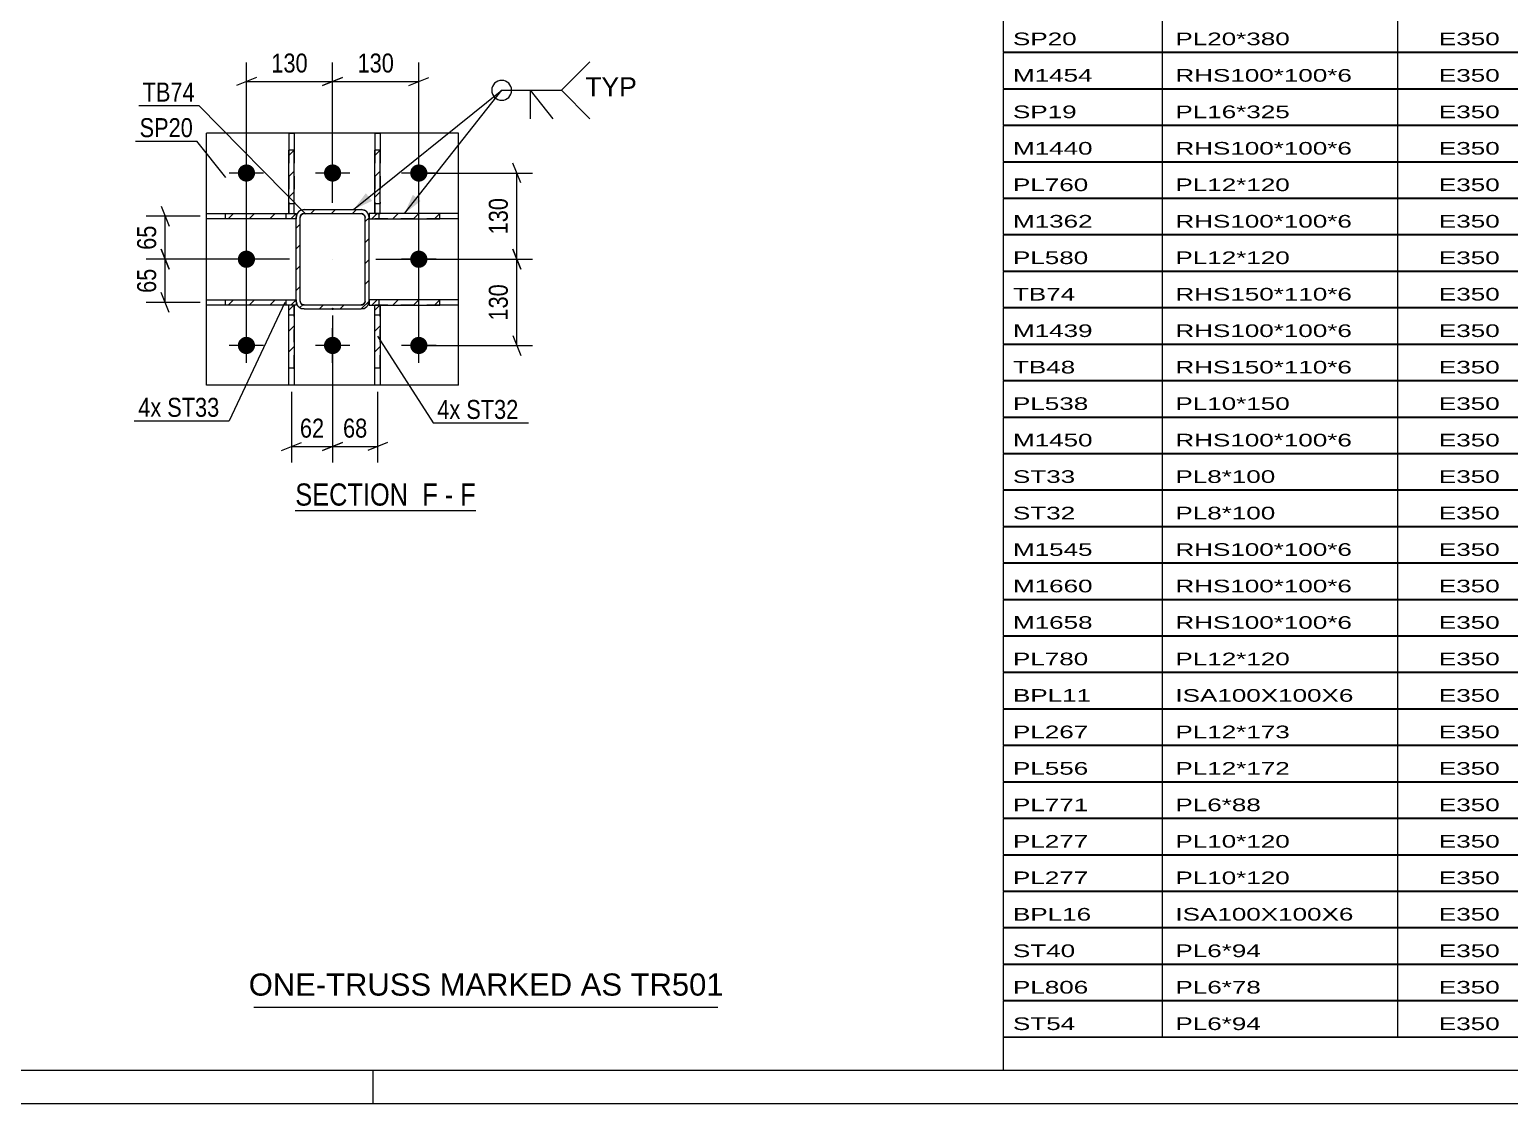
# Model space of a CAD drawing. Header units: millimetres. Extents: x -85 to 756, y -444 to 150.
# Drawn here: x 284.4 to 507.6, y -444.2 to -282.3 of the extents above; entities that cross this region are included whole.
import ezdxf

# ---------------------------------------------------------------- set-up
doc = ezdxf.new("R2010")
doc.units = ezdxf.units.MM
doc.linetypes.add('DXK_LINE_DOT2', pattern=[3.9198, 1.9599, -1.9599])
doc.linetypes.add('DXK_LINE_DOT3', pattern=[5.9187, 2.979, -0.9799, 0.9799, -0.9799])
doc.styles.add('Arial', font='ARIAL.TTF', dxfattribs={"height": 0.2})
doc.styles.add('Arial Narrow', font='ARIALN.TTF', dxfattribs={"height": 0.2})

# ---------------------------------------------------------------- blocks, each defined once
blk = doc.blocks.new('Unknown-814409655-1133')
at = {"color": 5, "linetype": 'Continuous'}
for p, q in [((-79.75, -439.21), (751.25, -439.21)), ((336.25, -444.21), (336.25, -439.21)), ((-84.75, -444.21), (756.25, -444.21))]:
    blk.add_line(p, q, dxfattribs=at)
blk = doc.blocks.new('Unknown-814409655-33289')
at = {"color": 7, "linetype": 'Continuous'}
for p, q in [((431.25, -280.26), (431.25, -285.66)), ((455.25, -280.21), (455.25, -285.71)), ((490.75, -280.21), (490.75, -285.71)), ((431.25, -285.66), (591.25, -285.66)), ((431.25, -285.76), (431.25, -291.16)), ((431.25, -285.76), (591.25, -285.76)), ((455.25, -285.71), (455.25, -291.21)), ((490.75, -285.71), (490.75, -291.21)), ((431.25, -291.16), (591.25, -291.16)), ((431.25, -291.26), (431.25, -296.66)), ((431.25, -291.26), (591.25, -291.26)), ((455.25, -291.21), (455.25, -296.71)), ((490.75, -291.21), (490.75, -296.71)), ((431.25, -296.66), (591.25, -296.66)), ((431.25, -296.76), (431.25, -302.16)), ((431.25, -296.76), (591.25, -296.76)), ((455.25, -296.71), (455.25, -302.21)), ((490.75, -296.71), (490.75, -302.21)), ((431.25, -302.16), (591.25, -302.16)), ((431.25, -302.26), (431.25, -307.66)), ((431.25, -302.26), (591.25, -302.26)), ((455.25, -302.21), (455.25, -307.71)), ((490.75, -302.21), (490.75, -307.71)), ((431.25, -307.66), (591.25, -307.66)), ((431.25, -307.76), (431.25, -313.16)), ((431.25, -307.76), (591.25, -307.76)), ((455.25, -307.71), (455.25, -313.21)), ((490.75, -307.71), (490.75, -313.21)), ((431.25, -313.16), (591.25, -313.16)), ((431.25, -313.26), (431.25, -318.66)), ((431.25, -313.26), (591.25, -313.26)), ((455.25, -313.21), (455.25, -318.71)), ((490.75, -313.21), (490.75, -318.71)), ((431.25, -318.66), (591.25, -318.66)), ((431.25, -318.76), (431.25, -324.16)), ((431.25, -318.76), (591.25, -318.76)), ((455.25, -318.71), (455.25, -324.21)), ((490.75, -318.71), (490.75, -324.21)), ((431.25, -324.16), (591.25, -324.16)), ((431.25, -324.26), (431.25, -329.66)), ((431.25, -324.26), (591.25, -324.26)), ((455.25, -324.21), (455.25, -329.71)), ((490.75, -324.21), (490.75, -329.71)), ((431.25, -329.66), (591.25, -329.66)), ((431.25, -329.76), (431.25, -335.16)), ((431.25, -329.76), (591.25, -329.76)), ((455.25, -329.71), (455.25, -335.21)), ((490.75, -329.71), (490.75, -335.21)), ((431.25, -335.16), (591.25, -335.16)), ((431.25, -335.26), (431.25, -340.66)), ((431.25, -335.26), (591.25, -335.26)), ((455.25, -335.21), (455.25, -340.71)), ((490.75, -335.21), (490.75, -340.71)), ((431.25, -340.66), (591.25, -340.66)), ((431.25, -340.76), (431.25, -346.16)), ((431.25, -340.76), (591.25, -340.76)), ((455.25, -340.71), (455.25, -346.21)), ((490.75, -340.71), (490.75, -346.21)), ((431.25, -346.16), (591.25, -346.16)), ((431.25, -346.26), (431.25, -351.66)), ((431.25, -346.26), (591.25, -346.26)), ((455.25, -346.21), (455.25, -351.71)), ((490.75, -346.21), (490.75, -351.71)), ((431.25, -351.66), (591.25, -351.66)), ((431.25, -351.76), (431.25, -357.16)), ((431.25, -351.76), (591.25, -351.76)), ((455.25, -351.71), (455.25, -357.21)), ((490.75, -351.71), (490.75, -357.21)), ((431.25, -357.16), (591.25, -357.16)), ((431.25, -357.26), (431.25, -362.66)), ((431.25, -357.26), (591.25, -357.26)), ((455.25, -357.21), (455.25, -362.71)), ((490.75, -357.21), (490.75, -362.71)), ((431.25, -362.66), (591.25, -362.66)), ((431.25, -362.76), (431.25, -368.16)), ((431.25, -362.76), (591.25, -362.76)), ((455.25, -362.71), (455.25, -368.21)), ((490.75, -362.71), (490.75, -368.21)), ((431.25, -368.16), (591.25, -368.16)), ((455.25, -368.21), (455.25, -373.71)), ((490.75, -368.21), (490.75, -373.71)), ((431.25, -368.26), (431.25, -373.66)), ((431.25, -368.26), (591.25, -368.26)), ((431.25, -373.66), (591.25, -373.66)), ((431.25, -373.76), (431.25, -379.16)), ((431.25, -373.76), (591.25, -373.76)), ((455.25, -373.71), (455.25, -379.21)), ((490.75, -373.71), (490.75, -379.21)), ((431.25, -379.16), (591.25, -379.16)), ((431.25, -379.26), (431.25, -384.66)), ((431.25, -379.26), (591.25, -379.26)), ((455.25, -379.21), (455.25, -384.71)), ((490.75, -379.21), (490.75, -384.71)), ((431.25, -384.66), (591.25, -384.66)), ((431.25, -384.76), (431.25, -390.16)), ((431.25, -384.76), (591.25, -384.76)), ((455.25, -384.71), (455.25, -390.21)), ((490.75, -384.71), (490.75, -390.21)), ((431.25, -390.16), (591.25, -390.16)), ((431.25, -390.26), (431.25, -395.66)), ((431.25, -390.26), (591.25, -390.26)), ((455.25, -390.21), (455.25, -395.71)), ((490.75, -390.21), (490.75, -395.71)), ((431.25, -395.66), (591.25, -395.66)), ((431.25, -395.76), (431.25, -401.16)), ((431.25, -395.76), (591.25, -395.76)), ((455.25, -395.71), (455.25, -401.21)), ((490.75, -395.71), (490.75, -401.21)), ((431.25, -401.16), (591.25, -401.16)), ((431.25, -401.26), (431.25, -406.66)), ((431.25, -401.26), (591.25, -401.26)), ((455.25, -401.21), (455.25, -406.71)), ((490.75, -401.21), (490.75, -406.71)), ((431.25, -406.66), (591.25, -406.66)), ((431.25, -406.76), (431.25, -412.16)), ((431.25, -406.76), (591.25, -406.76)), ((455.25, -406.71), (455.25, -412.21)), ((490.75, -406.71), (490.75, -412.21)), ((431.25, -412.16), (591.25, -412.16)), ((431.25, -412.26), (431.25, -417.66)), ((431.25, -412.26), (591.25, -412.26)), ((455.25, -412.21), (455.25, -417.71)), ((490.75, -412.21), (490.75, -417.71)), ((431.25, -417.66), (591.25, -417.66)), ((431.25, -417.76), (431.25, -423.16)), ((431.25, -417.76), (591.25, -417.76)), ((455.25, -417.71), (455.25, -423.21)), ((490.75, -417.71), (490.75, -423.21)), ((431.25, -423.16), (591.25, -423.16)), ((431.25, -423.26), (431.25, -428.66)), ((431.25, -423.26), (591.25, -423.26)), ((455.25, -423.21), (455.25, -428.71)), ((490.75, -423.21), (490.75, -428.71)), ((431.25, -428.66), (591.25, -428.66)), ((431.25, -428.76), (431.25, -434.16)), ((431.25, -428.76), (591.25, -428.76)), ((455.25, -428.71), (455.25, -434.21)), ((490.75, -428.71), (490.75, -434.21)), ((431.25, -434.16), (591.25, -434.16)), ((431.25, -434.21), (591.25, -434.21)), ((431.25, -434.21), (431.25, -439.21)), ((431.25, -439.21), (591.25, -439.21))]:
    blk.add_line(p, q, dxfattribs=at)
at = {"color": 7, "linetype": 'Continuous', "style": 'Arial Narrow', "width": 1.794707}
for s, height, p in [('SP20', 1.909, (432.75, -284.65)), ('PL20*380', 1.909, (457.25, -284.65)), ('E350', 1.909, (496.99, -284.65)), ('M1454', 1.909, (432.75, -290.15)), ('RHS100*100*6', 1.9089, (457.25, -290.15)), ('E350', 1.909, (496.99, -290.15)), ('SP19', 1.909, (432.75, -295.65)), ('PL16*325', 1.909, (457.25, -295.65)), ('E350', 1.909, (496.99, -295.65)), ('M1440', 1.909, (432.75, -301.15)), ('RHS100*100*6', 1.9089, (457.25, -301.15)), ('E350', 1.909, (496.99, -301.15)), ('PL760', 1.909, (432.75, -306.65)), ('PL12*120', 1.909, (457.25, -306.65)), ('E350', 1.909, (496.99, -306.65)), ('M1362', 1.909, (432.75, -312.15)), ('RHS100*100*6', 1.9089, (457.25, -312.15)), ('E350', 1.909, (496.99, -312.15)), ('PL580', 1.909, (432.75, -317.65)), ('PL12*120', 1.909, (457.25, -317.65)), ('E350', 1.909, (496.99, -317.65)), ('TB74', 1.909, (432.75, -323.15)), ('RHS150*110*6', 1.9089, (457.25, -323.15)), ('E350', 1.909, (496.99, -323.15)), ('M1439', 1.909, (432.75, -328.65)), ('RHS100*100*6', 1.9089, (457.25, -328.65)), ('E350', 1.909, (496.99, -328.65)), ('TB48', 1.909, (432.75, -334.15)), ('RHS150*110*6', 1.9089, (457.25, -334.15)), ('E350', 1.909, (496.99, -334.15)), ('PL538', 1.909, (432.75, -339.65)), ('PL10*150', 1.909, (457.25, -339.65)), ('E350', 1.909, (496.99, -339.65)), ('M1450', 1.909, (432.75, -345.15)), ('RHS100*100*6', 1.9089, (457.25, -345.15)), ('E350', 1.909, (496.99, -345.15)), ('ST33', 1.909, (432.75, -350.65)), ('PL8*100', 1.909, (457.25, -350.65)), ('E350', 1.909, (496.99, -350.65)), ('ST32', 1.909, (432.75, -356.15)), ('PL8*100', 1.909, (457.25, -356.15)), ('E350', 1.909, (496.99, -356.15)), ('M1545', 1.909, (432.75, -361.65)), ('RHS100*100*6', 1.9089, (457.25, -361.65)), ('E350', 1.909, (496.99, -361.65)), ('M1660', 1.909, (432.75, -367.15)), ('RHS100*100*6', 1.9089, (457.25, -367.15)), ('E350', 1.909, (496.99, -367.15)), ('M1658', 1.909, (432.75, -372.65)), ('RHS100*100*6', 1.9089, (457.25, -372.65)), ('E350', 1.909, (496.99, -372.65)), ('PL780', 1.909, (432.75, -378.15)), ('PL12*120', 1.909, (457.25, -378.15)), ('E350', 1.909, (496.99, -378.15)), ('BPL11', 1.909, (432.75, -383.65)), ('ISA100X100X6', 1.9089, (457.25, -383.65)), ('E350', 1.909, (496.99, -383.65)), ('PL267', 1.909, (432.75, -389.15)), ('PL12*173', 1.909, (457.25, -389.15)), ('E350', 1.909, (496.99, -389.15)), ('PL556', 1.909, (432.75, -394.65)), ('PL12*172', 1.909, (457.25, -394.65)), ('E350', 1.909, (496.99, -394.65)), ('PL771', 1.909, (432.75, -400.15)), ('PL6*88', 1.909, (457.25, -400.15)), ('E350', 1.909, (496.99, -400.15)), ('PL277', 1.909, (432.75, -405.65)), ('PL10*120', 1.909, (457.25, -405.65)), ('E350', 1.909, (496.99, -405.65)), ('PL277', 1.909, (432.75, -411.15)), ('PL10*120', 1.909, (457.25, -411.15)), ('E350', 1.909, (496.99, -411.15)), ('BPL16', 1.909, (432.75, -416.65)), ('ISA100X100X6', 1.9089, (457.25, -416.65)), ('E350', 1.909, (496.99, -416.65)), ('ST40', 1.909, (432.75, -422.15)), ('PL6*94', 1.909, (457.25, -422.15)), ('E350', 1.909, (496.99, -422.15)), ('PL806', 1.909, (432.75, -427.65)), ('PL6*78', 1.909, (457.25, -427.65)), ('E350', 1.909, (496.99, -427.65)), ('ST54', 1.909, (432.75, -433.15)), ('PL6*94', 1.909, (457.25, -433.15)), ('E350', 1.909, (496.99, -433.15))]:
    blk.add_text(s, height=height, dxfattribs=at).set_placement(p)
blk = doc.blocks.new('Unknown-814409655-33290')
at = {"color": 7, "linetype": 'Continuous'}
blk.add_line((318.25, -429.71), (388.25, -429.71), dxfattribs=at)
at = {"color": 7, "style": 'Arial'}
blk.add_text('ONE-TRUSS MARKED AS TR501', height=3.3428, dxfattribs=at).set_placement((317.49, -427.96))
blk = doc.blocks.new('Unknown-814409655-17 - 2120')
at = {"color": 6, "linetype": 'Continuous'}
blk.add_line((324.51, -354.82), (351.73, -354.82), dxfattribs=at)
at = {"color": 0, "linetype": 'Continuous'}
blk.add_wipeout([(342.62, -354.07), (342.62, -350.57), (324.51, -350.57), (324.51, -354.07)], dxfattribs=at)
at = {"color": 7, "linetype": 'Continuous', "style": 'Arial Narrow'}
blk.add_text('SECTION ', height=3.34, dxfattribs=at).set_placement((324.51, -354.07))
at = {"color": 0, "linetype": 'Continuous'}
blk.add_wipeout([(346.01, -354.07), (346.01, -350.57), (343.67, -350.57), (343.67, -354.07)], dxfattribs=at)
at = {"color": 7, "linetype": 'Continuous', "style": 'Arial Narrow'}
blk.add_text('F', height=3.34, dxfattribs=at).set_placement((343.67, -354.07))
at = {"color": 0, "linetype": 'Continuous'}
blk.add_wipeout([(348.34, -354.07), (348.34, -350.57), (347.06, -350.57), (347.06, -354.07)], dxfattribs=at)
at = {"color": 7, "linetype": 'Continuous', "style": 'Arial Narrow'}
blk.add_text('-', height=3.34, dxfattribs=at).set_placement((347.06, -354.07))
at = {"color": 0, "linetype": 'Continuous'}
blk.add_wipeout([(351.73, -354.07), (351.73, -350.57), (349.39, -350.57), (349.39, -354.07)], dxfattribs=at)
at = {"color": 7, "linetype": 'Continuous', "style": 'Arial Narrow'}
blk.add_text('F', height=3.34, dxfattribs=at).set_placement((349.39, -354.07))
blk = doc.blocks.new('Bolt-814409655-2211 - 2120')
at = {"linetype": 'Continuous'}
for points in [[(315.84, -303.92, -1), (318.44, -303.92, -1)], [(328.84, -303.92, -1), (331.44, -303.92, -1)], [(341.84, -303.92, -1), (344.44, -303.92, -1)], [(315.84, -316.92, -1), (318.44, -316.92, -1)], [(341.84, -316.92, -1), (344.44, -316.92, -1)], [(315.84, -329.92, -1), (318.44, -329.92, -1)], [(328.84, -329.92, -1), (331.44, -329.92, -1)], [(341.84, -329.92, -1), (344.44, -329.92, -1)]]:
    blk.add_hatch(color=1, dxfattribs=at).paths.add_polyline_path(points)
at = {"color": 1, "linetype": 'Continuous'}
for p, q in [((317.14, -306.52), (317.14, -301.32)), ((330.14, -306.52), (330.14, -301.32)), ((343.14, -306.52), (343.14, -301.32)), ((319.74, -303.92), (314.54, -303.92)), ((332.74, -303.92), (327.54, -303.92)), ((345.74, -303.92), (340.54, -303.92)), ((317.14, -319.52), (317.14, -314.32)), ((343.14, -319.52), (343.14, -314.32)), ((319.74, -316.92), (314.54, -316.92)), ((345.74, -316.92), (340.54, -316.92)), ((317.14, -332.52), (317.14, -327.32)), ((330.14, -332.52), (330.14, -327.32)), ((343.14, -332.52), (343.14, -327.32)), ((319.74, -329.92), (314.54, -329.92)), ((332.74, -329.92), (327.54, -329.92)), ((345.74, -329.92), (340.54, -329.92))]:
    blk.add_line(p, q, dxfattribs=at)
blk = doc.blocks.new('Part-814409655-2264 - 2120')
at = {"linetype": 'Continuous'}
h = blk.add_hatch(dxfattribs=at)
h.set_pattern_fill('', scale=0.7, style=0, pattern_type=0)
h.set_pattern_definition([(45, (346.2913, -310.0264), (-1.57154, 1.57154), [])])
h.paths.add_polyline_path([(346.29, -310.83), (346.29, -310.03), (335.64, -310.03), (335.64, -310.83)])
at = {"color": 7, "linetype": 'DXK_LINE_DOT2'}
for p, q in [((346.29, -310.03), (335.64, -310.03)), ((335.64, -310.03), (335.64, -310.83)), ((337.14, -310.83), (337.14, -310.03)), ((346.29, -310.83), (335.64, -310.83))]:
    blk.add_line(p, q, dxfattribs=at)
at = {"color": 2, "linetype": 'Continuous'}
for p, q in [((346.29, -310.03), (335.64, -310.03)), ((335.64, -310.03), (335.64, -310.83)), ((349.14, -310.03), (346.29, -310.03)), ((346.29, -310.83), (346.29, -310.03)), ((349.14, -310.83), (349.14, -310.03)), ((335.64, -310.83), (346.29, -310.83)), ((349.14, -310.83), (346.29, -310.83))]:
    blk.add_line(p, q, dxfattribs=at)
blk = doc.blocks.new('Part-814409655-2248 - 2120')
at = {"color": 2, "linetype": 'Continuous'}
for p, q in [((311.14, -335.92), (311.14, -297.92)), ((349.14, -297.92), (311.14, -297.92)), ((349.14, -335.92), (349.14, -297.92)), ((349.14, -335.92), (311.14, -335.92))]:
    blk.add_line(p, q, dxfattribs=at)
blk = doc.blocks.new('Part-814409655-2269 - 2120')
at = {"linetype": 'Continuous'}
h = blk.add_hatch(dxfattribs=at)
h.set_pattern_fill('', scale=0.7, style=0, pattern_type=0)
h.set_pattern_definition([(45, (346.2913, -323.0264), (-1.57154, 1.57154), [])])
h.paths.add_polyline_path([(346.29, -323.83), (346.29, -323.03), (335.64, -323.03), (335.64, -323.83)])
at = {"color": 7, "linetype": 'DXK_LINE_DOT2'}
for p, q in [((346.29, -323.03), (335.64, -323.03)), ((335.64, -323.03), (335.64, -323.83)), ((337.14, -323.83), (337.14, -323.03)), ((346.29, -323.83), (335.64, -323.83))]:
    blk.add_line(p, q, dxfattribs=at)
at = {"color": 2, "linetype": 'Continuous'}
for p, q in [((346.29, -323.03), (335.64, -323.03)), ((335.64, -323.03), (335.64, -323.83)), ((349.14, -323.03), (346.29, -323.03)), ((346.29, -323.83), (346.29, -323.03)), ((349.14, -323.83), (349.14, -323.03)), ((335.64, -323.83), (346.29, -323.83)), ((349.14, -323.83), (346.29, -323.83))]:
    blk.add_line(p, q, dxfattribs=at)
blk = doc.blocks.new('Part-814409655-2270 - 2120')
at = {"linetype": 'Continuous'}
h = blk.add_hatch(dxfattribs=at)
h.set_pattern_fill('', scale=0.7, style=0, pattern_type=0)
h.set_pattern_definition([(45, (324.6432, -310.0266), (-1.57154, 1.57154), [])])
h.paths.add_polyline_path([(324.64, -310.83), (324.64, -310.03), (314, -310.03), (314, -310.83)])
at = {"color": 2, "linetype": 'Continuous'}
for p, q in [((311.14, -310.83), (311.14, -310.03)), ((311.14, -310.03), (314, -310.03)), ((314, -310.03), (324.64, -310.03)), ((314, -310.83), (314, -310.03)), ((324.64, -310.03), (324.64, -310.83)), ((314, -310.83), (311.14, -310.83)), ((324.64, -310.83), (314, -310.83))]:
    blk.add_line(p, q, dxfattribs=at)
at = {"color": 7, "linetype": 'DXK_LINE_DOT2'}
for p, q in [((314, -310.03), (324.64, -310.03)), ((323.14, -310.83), (323.14, -310.03)), ((324.64, -310.03), (324.64, -310.83)), ((324.64, -310.83), (314, -310.83))]:
    blk.add_line(p, q, dxfattribs=at)
blk = doc.blocks.new('Part-814409655-2271 - 2120')
at = {"linetype": 'Continuous'}
h = blk.add_hatch(dxfattribs=at)
h.set_pattern_fill('', scale=0.7, style=0, pattern_type=0)
h.set_pattern_definition([(45, (324.6432, -323.0266), (-1.57154, 1.57154), [])])
h.paths.add_polyline_path([(324.64, -323.83), (324.64, -323.03), (314, -323.03), (314, -323.83)])
at = {"color": 2, "linetype": 'Continuous'}
for p, q in [((311.14, -323.83), (311.14, -323.03)), ((311.14, -323.03), (314, -323.03)), ((314, -323.03), (324.64, -323.03)), ((314, -323.83), (314, -323.03)), ((324.64, -323.03), (324.64, -323.83)), ((314, -323.83), (311.14, -323.83)), ((324.64, -323.83), (314, -323.83))]:
    blk.add_line(p, q, dxfattribs=at)
at = {"color": 7, "linetype": 'DXK_LINE_DOT2'}
for p, q in [((314, -323.03), (324.64, -323.03)), ((323.14, -323.83), (323.14, -323.03)), ((324.64, -323.03), (324.64, -323.83)), ((324.64, -323.83), (314, -323.83))]:
    blk.add_line(p, q, dxfattribs=at)
blk = doc.blocks.new('Part-814409655-2286 - 2120')
at = {"linetype": 'Continuous'}
h = blk.add_hatch(dxfattribs=at)
h.set_pattern_fill('', scale=0.7, style=0, pattern_type=0)
h.set_pattern_definition([(45, (324.3283, -323.8164), (-1.57154, 1.57154), [])])
h.paths.add_polyline_path([(324.33, -333.37), (324.33, -323.82), (323.53, -323.82), (323.53, -333.37)])
at = {"color": 7, "linetype": 'DXK_LINE_DOT2'}
for p, q in [((323.53, -325.32), (323.53, -323.82)), ((323.53, -323.82), (324.33, -323.82)), ((323.53, -325.32), (324.33, -325.32)), ((323.53, -333.37), (323.53, -325.32)), ((324.33, -333.37), (324.33, -323.82))]:
    blk.add_line(p, q, dxfattribs=at)
at = {"color": 2, "linetype": 'Continuous'}
for p, q in [((323.53, -333.37), (323.53, -323.82)), ((323.53, -323.82), (324.33, -323.82)), ((324.33, -323.82), (324.33, -333.37)), ((323.53, -335.93), (323.53, -333.37)), ((324.33, -333.37), (323.53, -333.37)), ((324.33, -333.37), (324.33, -335.93)), ((324.33, -335.93), (323.53, -335.93))]:
    blk.add_line(p, q, dxfattribs=at)
blk = doc.blocks.new('Part-814409655-2287 - 2120')
at = {"linetype": 'Continuous'}
h = blk.add_hatch(dxfattribs=at)
h.set_pattern_fill('', scale=0.7, style=0, pattern_type=0)
h.set_pattern_definition([(45, (337.3278, -323.8164), (-1.57154, 1.57154), [])])
h.paths.add_polyline_path([(337.33, -333.37), (337.33, -323.82), (336.53, -323.82), (336.53, -333.37)])
at = {"color": 7, "linetype": 'DXK_LINE_DOT2'}
for p, q in [((336.53, -325.32), (336.53, -323.82)), ((336.53, -323.82), (337.33, -323.82)), ((336.53, -325.32), (337.33, -325.32)), ((336.53, -333.37), (336.53, -325.32)), ((337.33, -333.37), (337.33, -323.82))]:
    blk.add_line(p, q, dxfattribs=at)
at = {"color": 2, "linetype": 'Continuous'}
for p, q in [((336.53, -333.37), (336.53, -323.82)), ((336.53, -323.82), (337.33, -323.82)), ((337.33, -323.82), (337.33, -333.37)), ((336.53, -335.93), (336.53, -333.37)), ((337.33, -333.37), (336.53, -333.37)), ((337.33, -333.37), (337.33, -335.93)), ((337.33, -335.93), (336.53, -335.93))]:
    blk.add_line(p, q, dxfattribs=at)
blk = doc.blocks.new('Part-814409655-2292 - 2120')
at = {"linetype": 'Continuous'}
h = blk.add_hatch(dxfattribs=at)
h.set_pattern_fill('', scale=0.7, style=0, pattern_type=0)
h.set_pattern_definition([(45, (324.3278, -300.4802), (-1.57154, 1.57154), [])])
h.paths.add_polyline_path([(324.33, -310.02), (324.33, -300.48), (323.53, -300.48), (323.53, -310.02)])
at = {"color": 2, "linetype": 'Continuous'}
for p, q in [((323.53, -297.93), (323.53, -300.48)), ((323.53, -297.93), (324.33, -297.93)), ((324.33, -297.93), (324.33, -300.48)), ((323.53, -310.02), (323.53, -300.48)), ((324.33, -300.48), (323.53, -300.48)), ((324.33, -310.02), (324.33, -300.48)), ((323.53, -310.02), (324.33, -310.02))]:
    blk.add_line(p, q, dxfattribs=at)
at = {"color": 7, "linetype": 'DXK_LINE_DOT2'}
for p, q in [((323.53, -300.48), (323.53, -310.02)), ((324.33, -300.48), (324.33, -308.52)), ((323.53, -308.52), (324.33, -308.52)), ((323.53, -310.02), (324.33, -310.02)), ((324.33, -310.02), (324.33, -308.52))]:
    blk.add_line(p, q, dxfattribs=at)
blk = doc.blocks.new('Part-814409655-2293 - 2120')
at = {"linetype": 'Continuous'}
h = blk.add_hatch(dxfattribs=at)
h.set_pattern_fill('', scale=0.7, style=0, pattern_type=0)
h.set_pattern_definition([(45, (337.3273, -300.4802), (-1.57154, 1.57154), [])])
h.paths.add_polyline_path([(337.33, -310.02), (337.33, -300.48), (336.53, -300.48), (336.53, -310.02)])
at = {"color": 2, "linetype": 'Continuous'}
for p, q in [((336.53, -297.93), (336.53, -300.48)), ((336.53, -297.93), (337.33, -297.93)), ((337.33, -297.93), (337.33, -300.48)), ((336.53, -310.02), (336.53, -300.48)), ((337.33, -300.48), (336.53, -300.48)), ((337.33, -310.02), (337.33, -300.48)), ((336.53, -310.02), (337.33, -310.02))]:
    blk.add_line(p, q, dxfattribs=at)
at = {"color": 7, "linetype": 'DXK_LINE_DOT2'}
for p, q in [((336.53, -300.48), (336.53, -310.02)), ((337.33, -300.48), (337.33, -308.52)), ((336.53, -308.52), (337.33, -308.52)), ((336.53, -310.02), (337.33, -310.02)), ((337.33, -310.02), (337.33, -308.52))]:
    blk.add_line(p, q, dxfattribs=at)
blk = doc.blocks.new('Part-814409655-2306 - 2120')
at = {"linetype": 'Continuous'}
h = blk.add_hatch(dxfattribs=at)
h.set_pattern_fill('', scale=0.7, style=0, pattern_type=0)
h.set_pattern_definition([(45, (335.6432, -323.2238), (-1.57154, 1.57154), [])])
h.paths.add_polyline_path([(335.55, -323.68), (335.64, -323.22), (335.64, -310.62), (335.55, -310.16), (335.29, -309.78), (334.9, -309.52), (334.44, -309.42), (325.84, -309.42), (325.38, -309.52), (324.99, -309.78), (324.73, -310.16), (324.64, -310.62), (324.64, -323.22), (324.73, -323.68), (324.99, -324.07), (325.38, -324.33), (325.84, -324.42), (334.44, -324.42), (334.9, -324.33), (335.29, -324.07)])
h.paths.add_polyline_path([(334.67, -323.78), (334.44, -323.82), (325.84, -323.82), (325.61, -323.78), (325.42, -323.65), (325.29, -323.45), (325.24, -323.22), (325.24, -310.62), (325.29, -310.39), (325.42, -310.2), (325.61, -310.07), (325.84, -310.02), (334.44, -310.02), (334.67, -310.07), (334.87, -310.2), (335, -310.39), (335.04, -310.62), (335.04, -323.22), (335, -323.45), (334.87, -323.65)])
blk.add_hatch(color=30, dxfattribs=at).paths.add_polyline_path([(330.14, -324.52, -1), (330.14, -324.32, -1)])
at = {"color": 7, "linetype": 'DXK_LINE_DOT2'}
for p, q in [((324.64, -310.62), (324.73, -310.16)), ((325.42, -310.2), (325.29, -310.39)), ((325.38, -309.52), (325.84, -309.42)), ((325.61, -310.07), (325.42, -310.2)), ((325.84, -310.02), (325.61, -310.07)), ((325.84, -309.42), (334.44, -309.42)), ((325.84, -310.02), (334.44, -310.02)), ((334.44, -309.42), (334.9, -309.52)), ((334.67, -310.07), (334.44, -310.02)), ((334.87, -310.2), (334.67, -310.07)), ((335, -310.39), (334.87, -310.2)), ((335.55, -310.16), (335.64, -310.62)), ((324.64, -323.22), (324.64, -310.62)), ((325.29, -310.39), (325.24, -310.62)), ((325.24, -323.22), (325.24, -310.62)), ((335.04, -310.62), (335, -310.39)), ((335.04, -323.22), (335.04, -310.62)), ((335.64, -323.22), (335.64, -310.62)), ((324.73, -323.68), (324.64, -323.22)), ((325.24, -323.22), (325.29, -323.45)), ((325.29, -323.45), (325.42, -323.65)), ((334.87, -323.65), (335, -323.45)), ((335, -323.45), (335.04, -323.22)), ((335.64, -323.22), (335.55, -323.68)), ((325.84, -324.42), (325.38, -324.33)), ((325.42, -323.65), (325.61, -323.78)), ((325.61, -323.78), (325.84, -323.82)), ((325.84, -323.82), (334.44, -323.82)), ((325.84, -324.42), (334.44, -324.42)), ((334.44, -323.82), (334.67, -323.78)), ((334.9, -324.33), (334.44, -324.42)), ((334.67, -323.78), (334.87, -323.65))]:
    blk.add_line(p, q, dxfattribs=at)
at = {"color": 2, "linetype": 'Continuous'}
for p, q in [((324.73, -310.16), (324.64, -310.62)), ((325.29, -310.39), (325.42, -310.2)), ((325.84, -309.42), (325.38, -309.52)), ((325.42, -310.2), (325.61, -310.07)), ((325.61, -310.07), (325.84, -310.02)), ((325.84, -309.42), (334.44, -309.42)), ((325.84, -310.02), (334.44, -310.02)), ((334.9, -309.52), (334.44, -309.42)), ((334.44, -310.02), (334.67, -310.07)), ((334.67, -310.07), (334.87, -310.2)), ((334.87, -310.2), (335, -310.39)), ((335.64, -310.62), (335.55, -310.16)), ((324.64, -323.22), (324.64, -310.62)), ((325.24, -310.62), (325.29, -310.39)), ((325.24, -323.22), (325.24, -310.62)), ((335, -310.39), (335.04, -310.62)), ((335.04, -323.22), (335.04, -310.62)), ((335.64, -323.22), (335.64, -310.62)), ((324.64, -323.22), (324.73, -323.68)), ((325.29, -323.45), (325.24, -323.22)), ((325.42, -323.65), (325.29, -323.45)), ((335, -323.45), (334.87, -323.65)), ((335.04, -323.22), (335, -323.45)), ((335.55, -323.68), (335.64, -323.22)), ((325.38, -324.33), (325.84, -324.42)), ((325.61, -323.78), (325.42, -323.65)), ((325.84, -323.82), (325.61, -323.78)), ((325.84, -323.82), (334.44, -323.82)), ((325.84, -324.42), (334.44, -324.42)), ((334.67, -323.78), (334.44, -323.82)), ((334.44, -324.42), (334.9, -324.33)), ((334.87, -323.65), (334.67, -323.78))]:
    blk.add_line(p, q, dxfattribs=at)
at = {"color": 7, "linetype": 'DXK_LINE_DOT3'}
blk.add_line((330.14, -316.92), (330.14, -316.92), dxfattribs=at)
at = {"color": 30, "linetype": 'DXK_LINE_DOT3'}
blk.add_line((330.14, -324.42), (330.14, -324.42), dxfattribs=at)
at = {"color": 30, "linetype": 'Continuous'}
blk.add_circle((330.14, -324.42), 0.1, dxfattribs=at)
at = {"color": 7, "linetype": 'DXK_LINE_DOT2'}
for centre, start, end in [((325.84, -310.62), 112.5, 157.5), ((334.44, -310.62), 22.5, 67.5), ((325.84, -323.22), 202.5, 247.5), ((334.44, -323.22), 292.5, 337.5)]:
    blk.add_arc(centre, 1.2, start, end, dxfattribs=at)
at = {"color": 2, "linetype": 'Continuous'}
for centre, start, end in [((325.84, -310.62), 112.5, 157.5), ((334.44, -310.62), 22.5, 67.5), ((325.84, -323.22), 202.5, 247.5), ((334.44, -323.22), 292.5, 337.5)]:
    blk.add_arc(centre, 1.2, start, end, dxfattribs=at)
blk = doc.blocks.new('StraightDimension-814409655-2371 - 2120')
at = {"color": 7, "linetype": 'Continuous'}
for p, q in [((304.27, -315.42), (305.47, -318.42)), ((323.64, -316.92), (302.02, -316.92)), ((304.87, -323.43), (304.87, -316.92)), ((310.14, -323.43), (302.02, -323.43)), ((305.47, -324.93), (304.27, -321.93))]:
    blk.add_line(p, q, dxfattribs=at)
at = {"color": 0}
blk.add_wipeout([(304.12, -317.75), (299.92, -317.75), (299.92, -322.6), (304.12, -322.6)], dxfattribs=at)
at = {"color": 3, "style": 'Arial Narrow'}
blk.add_text('65', height=2.863, rotation=90.0002, dxfattribs=at).set_placement((303.52, -322))
blk = doc.blocks.new('StraightDimension-814409655-2405 - 2120')
at = {"color": 7, "linetype": 'Continuous'}
for p, q in [((330.14, -325.42), (330.14, -347.57)), ((323.93, -336.93), (323.93, -347.57)), ((322.43, -345.77), (325.43, -344.57)), ((323.93, -345.17), (330.14, -345.17)), ((331.64, -344.57), (328.64, -345.77))]:
    blk.add_line(p, q, dxfattribs=at)
at = {"color": 0}
blk.add_wipeout([(329.46, -344.42), (329.46, -340.22), (324.61, -340.22), (324.61, -344.42)], dxfattribs=at)
at = {"color": 3, "style": 'Arial Narrow'}
blk.add_text('62', height=2.863, dxfattribs=at).set_placement((325.21, -343.82))
blk = doc.blocks.new('StraightDimension-814409655-2384 - 2120')
at = {"color": 7, "linetype": 'Continuous'}
for p, q in [((358.51, -318.42), (357.31, -315.42)), ((336.64, -316.92), (360.31, -316.92)), ((357.91, -329.92), (357.91, -316.92)), ((344.14, -329.92), (360.31, -329.92)), ((357.31, -328.42), (358.51, -331.42))]:
    blk.add_line(p, q, dxfattribs=at)
at = {"color": 0}
blk.add_wipeout([(357.16, -320.08), (352.96, -320.08), (352.96, -326.77), (357.16, -326.77)], dxfattribs=at)
at = {"color": 3, "style": 'Arial Narrow'}
blk.add_text('130', height=2.863, rotation=90.0002, dxfattribs=at).set_placement((356.56, -326.17))
blk = doc.blocks.new('StraightDimension-814409655-2414 - 2120')
at = {"color": 7, "linetype": 'Continuous'}
for p, q in [((330.14, -325.42), (330.14, -347.57)), ((336.93, -336.93), (336.93, -347.57)), ((328.64, -345.77), (331.64, -344.57)), ((330.14, -345.17), (336.93, -345.17)), ((338.43, -344.57), (335.43, -345.77))]:
    blk.add_line(p, q, dxfattribs=at)
at = {"color": 0}
blk.add_wipeout([(335.96, -344.42), (335.96, -340.22), (331.11, -340.22), (331.11, -344.42)], dxfattribs=at)
at = {"color": 3, "style": 'Arial Narrow'}
blk.add_text('68', height=2.863, dxfattribs=at).set_placement((331.71, -343.82))
blk = doc.blocks.new('StraightDimension-814409655-2352 - 2120')
at = {"color": 7, "linetype": 'Continuous'}
for p, q in [((317.14, -328.92), (317.14, -287.27)), ((330.14, -308.42), (330.14, -287.27)), ((318.64, -289.52), (315.64, -290.72)), ((317.14, -290.12), (330.14, -290.12)), ((328.64, -290.72), (331.64, -289.52))]:
    blk.add_line(p, q, dxfattribs=at)
at = {"color": 0}
blk.add_wipeout([(326.99, -289.37), (326.99, -285.17), (320.3, -285.17), (320.3, -289.37)], dxfattribs=at)
at = {"color": 3, "style": 'Arial Narrow'}
blk.add_text('130', height=2.863, dxfattribs=at).set_placement((320.9, -288.77))
blk = doc.blocks.new('StraightDimension-814409655-2361 - 2120')
at = {"color": 7, "linetype": 'Continuous'}
for p, q in [((330.14, -308.42), (330.14, -287.27)), ((343.14, -328.92), (343.14, -287.27)), ((331.64, -289.52), (328.64, -290.72)), ((330.14, -290.12), (343.14, -290.12)), ((341.64, -290.72), (344.64, -289.52))]:
    blk.add_line(p, q, dxfattribs=at)
at = {"color": 0}
blk.add_wipeout([(339.99, -289.37), (339.99, -285.17), (333.3, -285.17), (333.3, -289.37)], dxfattribs=at)
at = {"color": 3, "style": 'Arial Narrow'}
blk.add_text('130', height=2.863, dxfattribs=at).set_placement((333.9, -288.77))
blk = doc.blocks.new('StraightDimension-814409655-2377 - 2120')
at = {"color": 7, "linetype": 'Continuous'}
for p, q in [((304.27, -308.93), (305.47, -311.93)), ((310.14, -310.43), (302.02, -310.43)), ((304.87, -316.92), (304.87, -310.43)), ((305.47, -318.42), (304.27, -315.42)), ((323.64, -316.92), (302.02, -316.92))]:
    blk.add_line(p, q, dxfattribs=at)
at = {"color": 0}
blk.add_wipeout([(304.12, -311.25), (299.92, -311.25), (299.92, -316.1), (304.12, -316.1)], dxfattribs=at)
at = {"color": 3, "style": 'Arial Narrow'}
blk.add_text('65', height=2.863, rotation=90.0002, dxfattribs=at).set_placement((303.52, -315.5))
blk = doc.blocks.new('StraightDimension-814409655-2394 - 2120')
at = {"color": 7, "linetype": 'Continuous'}
for p, q in [((358.51, -305.42), (357.31, -302.42)), ((344.14, -303.92), (360.31, -303.92)), ((357.91, -316.92), (357.91, -303.92)), ((357.31, -315.42), (358.51, -318.42)), ((336.64, -316.92), (360.31, -316.92))]:
    blk.add_line(p, q, dxfattribs=at)
at = {"color": 0}
blk.add_wipeout([(357.16, -307.08), (352.96, -307.08), (352.96, -313.77), (357.16, -313.77)], dxfattribs=at)
at = {"color": 3, "style": 'Arial Narrow'}
blk.add_text('130', height=2.863, rotation=90.0002, dxfattribs=at).set_placement((356.56, -313.17))
blk = doc.blocks.new('Mark-814409655-2244 - 2120')
at = {"color": 0}
blk.add_wipeout([(309.07, -298.51), (309.07, -295.51), (301.03, -295.51), (301.03, -298.51)], dxfattribs=at)
blk.add_wipeout([(309.07, -298.51), (309.07, -295.51), (301.03, -295.51), (301.03, -298.51)], dxfattribs=at)
at = {"color": 30, "linetype": 'Continuous'}
for p in [(300.43, -299.11), (314.02, -304.58)]:
    blk.add_line(p, (309.67, -299.11), dxfattribs=at)
at = {"color": 3, "style": 'Arial Narrow'}
blk.add_text('SP20', height=2.863, dxfattribs=at).set_placement((301.03, -298.51))
blk = doc.blocks.new('Mark-814409655-2302 - 2120')
at = {"color": 0}
blk.add_wipeout([(309.35, -293.15), (309.35, -290.15), (301.49, -290.15), (301.49, -293.15)], dxfattribs=at)
blk.add_wipeout([(309.35, -293.15), (309.35, -290.15), (301.49, -290.15), (301.49, -293.15)], dxfattribs=at)
at = {"color": 30, "linetype": 'Continuous'}
for p in [(300.89, -293.75), (326.09, -310.13)]:
    blk.add_line(p, (309.95, -293.75), dxfattribs=at)
at = {"color": 3, "style": 'Arial Narrow'}
blk.add_text('TB74', height=2.863, dxfattribs=at).set_placement((301.49, -293.15))
blk = doc.blocks.new('MarkSet-814409655-2473 - 2120')
at = {"color": 0}
blk.add_wipeout([(349.4, -341), (349.4, -338), (345.93, -338), (345.93, -341)], dxfattribs=at)
blk.add_wipeout([(349.4, -341), (349.4, -338), (345.93, -338), (345.93, -341)], dxfattribs=at)
at = {"color": 30, "linetype": 'Continuous'}
blk.add_line((336.91, -328.52), (345.33, -341.6), dxfattribs=at)
at = {"color": 0}
blk.add_wipeout([(358.16, -341), (358.16, -338), (350.3, -338), (350.3, -341)], dxfattribs=at)
blk.add_wipeout([(358.16, -341), (358.16, -338), (350.3, -338), (350.3, -341)], dxfattribs=at)
at = {"color": 30, "linetype": 'Continuous'}
blk.add_line((345.33, -341.6), (359.66, -341.6), dxfattribs=at)
at = {"color": 3, "style": 'Arial Narrow'}
for s, p in [('4x', (345.93, -341)), ('ST32', (350.3, -341))]:
    blk.add_text(s, height=2.863, dxfattribs=at).set_placement(p)
blk = doc.blocks.new('MarkSet-814409655-2503 - 2120')
at = {"color": 30, "linetype": 'Continuous'}
blk.add_line((322.91, -323.45), (314.56, -341.28), dxfattribs=at)
at = {"color": 0}
blk.add_wipeout([(304.3, -340.68), (304.3, -337.68), (300.83, -337.68), (300.83, -340.68)], dxfattribs=at)
blk.add_wipeout([(304.3, -340.68), (304.3, -337.68), (300.83, -337.68), (300.83, -340.68)], dxfattribs=at)
blk.add_wipeout([(313.06, -340.68), (313.06, -337.68), (305.2, -337.68), (305.2, -340.68)], dxfattribs=at)
blk.add_wipeout([(313.06, -340.68), (313.06, -337.68), (305.2, -337.68), (305.2, -340.68)], dxfattribs=at)
at = {"color": 30, "linetype": 'Continuous'}
blk.add_line((300.23, -341.28), (314.56, -341.28), dxfattribs=at)
at = {"color": 3, "style": 'Arial Narrow'}
for s, p in [('4x', (300.83, -340.68)), ('ST33', (305.2, -340.68))]:
    blk.add_text(s, height=2.863, dxfattribs=at).set_placement(p)
blk = doc.blocks.new('WeldMark-814409655-26704 - 2120')
at = {"linetype": 'Continuous'}
for points in [[(336.1, -308.13), (333.3, -309.42), (335.16, -306.96)], [(343.42, -308.14), (340.97, -310.03), (342.24, -307.21)]]:
    blk.add_hatch(color=30, dxfattribs=at).paths.add_polyline_path(points)
at = {"color": 30, "linetype": 'Continuous'}
for p, q in [((333.3, -309.42), (355.64, -291.45)), ((340.97, -310.03), (355.64, -291.45)), ((355.64, -291.45), (364.64, -291.45))]:
    blk.add_line(p, q, dxfattribs=at)
at = {"color": 3, "linetype": 'Continuous'}
for q in [(363.35, -295.74), (359.93, -295.74)]:
    blk.add_line((359.93, -291.45), q, dxfattribs=at)
for start, end in [(90, 270), (270, 90)]:
    blk.add_arc((355.64, -291.45), 1.5, start, end, dxfattribs=at)
at = {"color": 0, "linetype": 'Continuous'}
blk.add_wipeout([(376.01, -292.35), (376.01, -289.35), (368.24, -289.35), (368.24, -292.35)], dxfattribs=at)
blk.add_wipeout([(376.01, -292.35), (376.01, -289.35), (368.24, -289.35), (368.24, -292.35)], dxfattribs=at)
at = {"color": 3, "linetype": 'Continuous'}
for q in [(368.93, -287.17), (368.93, -295.74)]:
    blk.add_line((364.64, -291.45), q, dxfattribs=at)
at = {"color": 3, "linetype": 'Continuous', "style": 'Arial'}
blk.add_text('TYP', height=2.865, dxfattribs=at).set_placement((368.24, -292.35))

msp = doc.modelspace()

# ---------------------------------------------------------------- block references
for name in ['Unknown-814409655-1133', 'Unknown-814409655-33289', 'Part-814409655-2248 - 2120', 'Part-814409655-2292 - 2120', 'Part-814409655-2293 - 2120', 'Bolt-814409655-2211 - 2120', 'Part-814409655-2270 - 2120', 'Part-814409655-2306 - 2120', 'Part-814409655-2264 - 2120', 'Part-814409655-2271 - 2120', 'Part-814409655-2269 - 2120', 'Part-814409655-2286 - 2120', 'Part-814409655-2287 - 2120', 'Unknown-814409655-33290']:
    msp.add_blockref(name, (0, 0))

# ---------------------------------------------------------------- next in the draw order: block references
for name in ['Mark-814409655-2244 - 2120', 'StraightDimension-814409655-2371 - 2120', 'StraightDimension-814409655-2384 - 2120', 'Unknown-814409655-17 - 2120']:
    msp.add_blockref(name, (0, 0))

# ---------------------------------------------------------------- next in the draw order: block references
msp.add_blockref('StraightDimension-814409655-2405 - 2120', (0, 0))

# ---------------------------------------------------------------- next in the draw order: block references
msp.add_blockref('StraightDimension-814409655-2414 - 2120', (0, 0))

# ---------------------------------------------------------------- next in the draw order: block references
msp.add_blockref('StraightDimension-814409655-2352 - 2120', (0, 0))

# ---------------------------------------------------------------- next in the draw order: block references
for name in ['StraightDimension-814409655-2361 - 2120', 'StraightDimension-814409655-2377 - 2120', 'MarkSet-814409655-2503 - 2120']:
    msp.add_blockref(name, (0, 0))

# ---------------------------------------------------------------- next in the draw order: block references
for name in ['Mark-814409655-2302 - 2120', 'StraightDimension-814409655-2394 - 2120', 'MarkSet-814409655-2473 - 2120']:
    msp.add_blockref(name, (0, 0))

# ---------------------------------------------------------------- next in the draw order: block references
msp.add_blockref('WeldMark-814409655-26704 - 2120', (0, 0))

doc.saveas('drawing.dxf')
